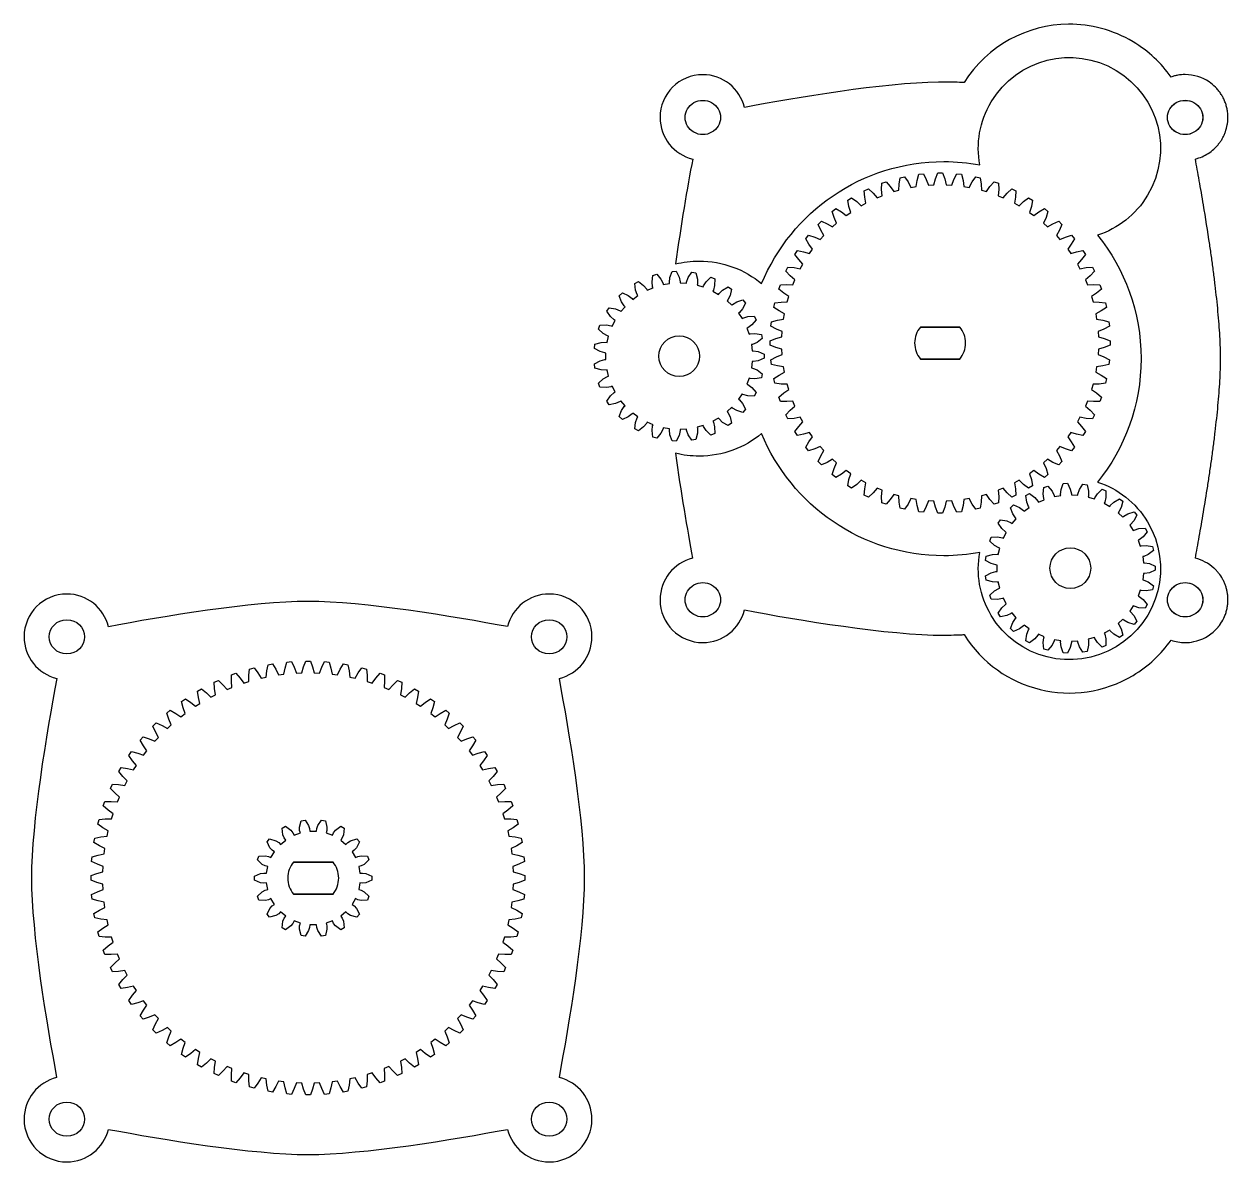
# Model space of a CAD drawing. Extents: x 14 to 176, y 137 to 290.
import ezdxf

# ---------------------------------------------------------------- set-up
doc = ezdxf.new("R2010")
doc.units = 0
doc.layers.add('Layer_1', color=7, linetype='CONTINUOUS')

msp = doc.modelspace()

# ---------------------------------------------------------------- linework, layer by layer
at = {"layer": 'Layer_1', "color": 7}
for points in [[(154.331458, 290.191389), (154.331458, 290.191389)], [(136.807222, 282.395), (136.807222, 282.386181)], [(174.819028, 245.115208), (174.819028, 245.124028)]]:
    msp.add_lwpolyline(points, dxfattribs=at)
for points in [[(107.415001, 277.625628), (107.415001, 277.625628)], [(172.430148, 277.626554), (172.430148, 277.626554)], [(172.433515, 277.625625), (172.433515, 277.625625)], [(158.348059, 248.051431), (159.146184, 247.840047), (159.943179, 247.528191), (159.943179, 246.910125), (159.146184, 246.598269), (158.348059, 246.386885), (158.307137, 245.658187), (159.076475, 245.358749), (159.833677, 244.959687), (159.764532, 244.345289), (158.937339, 244.124874), (158.120588, 244.004083), (157.998386, 243.284698), (158.729624, 242.900876), (159.437437, 242.419405), (159.299712, 241.81686), (158.453328, 241.690425), (157.62811, 241.661638), (157.426039, 240.960598), (158.109581, 240.497189), (158.758975, 239.9398), (158.554646, 239.356165), (157.699512, 239.325403), (156.87627, 239.389185), (156.597152, 238.715238), (157.22425, 238.178169), (157.807321, 237.551354), (157.538928, 236.994529), (156.685488, 237.05944), (155.874664, 237.215227), (155.521886, 236.576558), (156.084919, 235.972885), (156.594048, 235.284827), (156.265259, 234.761305), (155.424237, 234.921607), (154.63599, 235.166858), (154.213786, 234.571934), (154.705981, 233.908994), (155.134677, 233.16816), (154.749444, 232.684996), (153.931846, 232.938149), (153.175772, 233.270325), (152.689786, 232.726483), (153.10437, 232.01246), (153.447552, 231.228165), (153.010672, 230.791285), (152.226377, 231.134467), (151.512355, 231.549051), (150.968512, 231.063065), (151.300688, 230.306991), (151.553841, 229.489394), (151.070677, 229.10416), (150.329844, 229.532856), (149.666904, 230.025051), (149.071979, 229.602847), (149.31723, 228.8146), (149.477532, 227.973578), (148.95401, 227.644789), (148.265952, 228.153918), (147.662279, 228.716951), (147.02361, 228.364174), (147.179397, 227.553349), (147.244308, 226.699909), (146.687484, 226.431516), (146.060668, 227.014587), (145.523599, 227.641685), (144.849652, 227.362567), (144.913435, 226.539325), (144.882672, 225.684191), (144.299037, 225.479863), (143.741648, 226.129256), (143.278239, 226.812798), (142.577199, 226.610727), (142.548412, 225.785509), (142.421977, 224.939125), (141.819432, 224.8014), (141.337961, 225.509214), (140.954139, 226.240451), (140.234755, 226.118249), (140.113964, 225.301498), (139.893548, 224.474305), (139.27915, 224.40516), (138.880088, 225.162363), (138.58065, 225.9317), (137.851952, 225.890778), (137.640568, 225.092654), (137.328712, 224.295658), (136.710646, 224.295658), (136.39879, 225.092654), (136.187406, 225.890778), (135.458708, 225.9317), (135.15927, 225.162363), (134.760208, 224.40516), (134.14581, 224.474305), (133.925395, 225.301498), (133.804604, 226.118249), (133.085219, 226.240451), (132.701397, 225.509214), (132.219926, 224.8014), (131.617381, 224.939125), (131.490946, 225.785509), (131.462159, 226.610727), (130.761119, 226.812798), (130.29771, 226.129256), (129.740321, 225.479863), (129.156686, 225.684191), (129.125924, 226.539325), (129.189706, 227.362567), (128.515759, 227.641685), (127.97869, 227.014587), (127.351875, 226.431516), (126.79505, 226.699909), (126.859961, 227.553349), (127.015748, 228.364174), (126.377079, 228.716951), (125.773406, 228.153918), (125.085348, 227.644789), (124.561826, 227.973578), (124.722128, 228.8146), (124.967379, 229.602847), (124.372455, 230.025051), (123.709515, 229.532856), (122.968681, 229.10416), (122.485517, 229.489394), (122.73867, 230.306991), (123.070846, 231.063065), (122.527004, 231.549051), (121.812981, 231.134467), (121.028686, 230.791285), (120.591806, 231.228165), (120.934988, 232.01246), (121.349572, 232.726483), (120.863586, 233.270325), (120.107512, 232.938149), (119.289915, 232.684996), (118.904681, 233.16816), (119.333377, 233.908994), (119.825572, 234.571934), (119.403368, 235.166858), (118.615121, 234.921607), (117.774099, 234.761305), (117.44531, 235.284827), (117.954439, 235.972885), (118.517472, 236.576558), (118.164695, 237.215227), (117.35387, 237.05944), (116.50043, 236.994529), (116.232037, 237.551354), (116.815108, 238.178169), (117.442206, 238.715238), (117.163088, 239.389185), (116.339846, 239.325403), (115.484712, 239.356165), (115.280384, 239.9398), (115.929777, 240.497189), (116.613319, 240.960598), (116.411248, 241.661638), (115.58603, 241.690425), (114.739646, 241.81686), (114.601921, 242.419405), (115.309735, 242.900876), (116.040972, 243.284698), (115.91877, 244.004083), (115.102019, 244.124874), (114.274826, 244.345289), (114.205681, 244.959687), (114.962884, 245.358749), (115.732221, 245.658187), (115.691299, 246.386885), (114.893175, 246.598269), (114.096179, 246.910125), (114.096179, 247.528191), (114.893175, 247.840047), (115.691299, 248.051431), (115.732221, 248.780129), (114.962884, 249.079567), (114.205681, 249.478629), (114.274826, 250.093027), (115.102019, 250.313443), (115.91877, 250.434234), (116.040972, 251.153618), (115.309735, 251.53744), (114.601921, 252.018911), (114.739646, 252.621456), (115.58603, 252.747891), (116.411248, 252.776678), (116.613319, 253.477718), (115.929777, 253.941127), (115.280384, 254.498516), (115.484712, 255.082151), (116.339846, 255.112914), (117.163088, 255.049131), (117.442206, 255.723078), (116.815108, 256.260147), (116.232037, 256.886963), (116.50043, 257.443787), (117.35387, 257.378876), (118.164695, 257.223089), (118.517472, 257.861758), (117.954439, 258.465431), (117.44531, 259.153489), (117.774099, 259.677011), (118.615121, 259.516709), (119.403368, 259.271458), (119.825572, 259.866383), (119.333377, 260.529323), (118.904681, 261.270156), (119.289915, 261.75332), (120.107512, 261.500167), (120.863586, 261.167991), (121.349572, 261.711834), (120.934988, 262.425856), (120.591806, 263.210151), (121.028686, 263.647031), (121.812981, 263.303849), (122.527004, 262.889265), (123.070846, 263.375251), (122.73867, 264.131325), (122.485517, 264.948923), (122.968681, 265.334156), (123.709515, 264.90546), (124.372455, 264.413265), (124.967379, 264.835469), (124.722128, 265.623716), (124.561826, 266.464738), (125.085348, 266.793527), (125.773406, 266.284398), (126.377079, 265.721365), (127.015748, 266.074143), (126.859961, 266.884967), (126.79505, 267.738407), (127.351875, 268.0068), (127.97869, 267.423729), (128.515759, 266.796631), (129.189706, 267.075749), (129.125924, 267.898991), (129.156686, 268.754125), (129.740321, 268.958454), (130.29771, 268.30906), (130.761119, 267.625518), (131.462159, 267.827589), (131.490946, 268.652807), (131.617381, 269.499191), (132.219926, 269.636916), (132.701397, 268.929103), (133.085219, 268.197865), (133.804604, 268.320067), (133.925395, 269.136818), (134.14581, 269.964011), (134.760208, 270.033156), (135.15927, 269.275954), (135.458708, 268.506616), (136.187406, 268.547538), (136.39879, 269.345663), (136.710646, 270.142658), (137.328712, 270.142658), (137.640568, 269.345663), (137.851952, 268.547538), (138.58065, 268.506616), (138.880088, 269.275954), (139.27915, 270.033156), (139.893548, 269.964011), (140.113964, 269.136818), (140.234755, 268.320067), (140.954139, 268.197865), (141.337961, 268.929103), (141.819432, 269.636916), (142.421977, 269.499191), (142.548412, 268.652807), (142.577199, 267.827589), (143.278239, 267.625518), (143.741648, 268.30906), (144.299037, 268.958454), (144.882672, 268.754125), (144.913435, 267.898991), (144.849652, 267.075749), (145.523599, 266.796631), (146.060668, 267.423729), (146.687484, 268.0068), (147.244308, 267.738407), (147.179397, 266.884967), (147.02361, 266.074143), (147.662279, 265.721365), (148.265952, 266.284398), (148.95401, 266.793527), (149.477532, 266.464738), (149.31723, 265.623716), (149.071979, 264.835469), (149.666904, 264.413265), (150.329844, 264.90546), (151.070677, 265.334156), (151.553841, 264.948923), (151.300688, 264.131325), (150.968512, 263.375251), (151.512355, 262.889265), (152.226377, 263.303849), (153.010672, 263.647031), (153.447552, 263.210151), (153.10437, 262.425856), (152.689786, 261.711834), (153.175772, 261.167991), (153.931846, 261.500167), (154.749444, 261.75332), (155.134677, 261.270156), (154.705981, 260.529323), (154.213786, 259.866383), (154.63599, 259.271458), (155.424237, 259.516709), (156.265259, 259.677011), (156.594048, 259.153489), (156.084919, 258.465431), (155.521886, 257.861758), (155.874664, 257.223089), (156.685488, 257.378876), (157.538928, 257.443787), (157.807321, 256.886963), (157.22425, 256.260147), (156.597152, 255.723078), (156.87627, 255.049131), (157.699512, 255.112914), (158.554646, 255.082151), (158.758975, 254.498516), (158.109581, 253.941127), (157.426039, 253.477718), (157.62811, 252.776678), (158.453328, 252.747891), (159.299712, 252.621456), (159.437437, 252.018911), (158.729624, 251.53744), (157.998386, 251.153618), (158.120588, 250.434234), (158.937339, 250.313443), (159.764532, 250.093027), (159.833677, 249.478629), (159.076475, 249.079567), (158.307137, 248.780129), (158.348059, 248.051431)], [(111.691279, 246.166178), (111.837753, 246.176902), (112.489968, 246.065142), (113.295148, 245.73212), (113.295148, 245.156951), (112.489968, 244.823929), (111.837753, 244.712169), (111.691279, 244.722893), (111.591937, 243.873687), (111.736999, 243.850544), (112.346035, 243.591182), (113.052437, 243.081771), (112.919793, 242.522124), (112.059861, 242.383553), (111.399179, 242.425322), (111.259197, 242.469631), (110.966815, 241.666144), (111.102564, 241.609982), (111.635399, 241.217411), (112.205206, 240.558704), (111.946973, 240.044778), (111.078293, 240.108278), (110.445268, 240.301318), (110.319115, 240.376671), (109.849215, 239.662367), (109.968313, 239.576289), (110.396161, 239.071393), (110.798893, 238.298951), (110.429181, 237.858402), (109.598601, 238.120869), (109.027101, 238.454455), (108.92155, 238.556902), (108.299815, 237.970162), (108.39577, 237.858967), (108.695773, 237.269122), (108.909415, 236.424431), (108.448264, 236.081249), (107.700375, 236.528007), (107.221161, 236.98436), (107.142139, 237.108538), (106.40187, 236.680971), (106.469604, 236.550584), (106.62539, 235.9074), (106.638655, 235.036462), (106.110617, 234.808709), (105.486059, 235.415769), (105.125097, 235.970618), (105.076837, 236.109471), (104.257828, 235.86422), (104.29367, 235.721698), (104.297057, 235.059887), (104.108815, 234.209269), (103.542395, 234.109362), (103.074753, 234.844269), (102.851515, 235.467415), (102.836557, 235.613607), (101.983117, 235.563935), (101.985375, 235.416898), (101.835797, 234.772302), (101.45649, 233.988007), (100.88245, 234.021309), (100.596841, 234.844269), (100.523181, 235.502129), (100.542373, 235.647755), (99.700504, 235.796204), (99.668613, 235.652835), (99.374537, 235.059887), (98.824768, 234.384247), (98.27387, 234.549064), (98.185535, 235.415769), (98.265686, 236.072782), (98.317897, 236.210224), (97.533037, 236.548891), (97.468973, 236.416529), (97.046204, 235.9074), (96.355324, 235.376822), (95.857201, 235.664407), (95.971219, 236.528007), (96.200666, 237.148895), (96.283357, 237.270251), (95.597557, 237.780791), (95.504706, 237.666773), (94.975821, 237.269122), (94.181084, 236.912111), (93.76283, 237.306658), (94.072993, 238.120869), (94.439317, 238.672049), (94.54769, 238.771109), (93.998204, 239.426147), (93.881646, 239.336682), (93.275433, 239.071393), (92.419735, 238.907422), (92.103646, 239.387764), (92.593301, 240.108278), (93.07703, 240.560115), (93.205159, 240.6318), (92.821619, 241.395775), (92.687564, 241.335662), (92.036195, 241.217411), (91.166104, 241.254947), (90.969395, 241.795402), (91.611733, 242.383553), (92.186619, 242.711778), (92.328013, 242.751853), (92.130739, 243.583844), (91.986524, 243.556187), (91.325559, 243.591182), (90.487359, 243.828531), (90.420755, 244.399749), (91.181626, 244.823929), (91.816626, 245.01076), (91.963381, 245.016969), (91.963381, 245.872102), (91.816626, 245.878311), (91.181626, 246.065142), (90.420755, 246.489322), (90.487359, 247.06054), (91.325559, 247.297889), (91.986524, 247.332884), (92.130739, 247.305227), (92.328013, 248.137218), (92.186619, 248.177293), (91.611733, 248.505518), (90.969395, 249.093669), (91.166104, 249.634124), (92.036195, 249.67166), (92.687564, 249.553409), (92.821619, 249.493295), (93.205159, 250.257271), (93.07703, 250.328955), (92.593301, 250.780793), (92.103646, 251.501307), (92.419735, 251.981649), (93.275433, 251.817678), (93.881646, 251.552389), (93.998204, 251.462924), (94.54769, 252.117962), (94.439317, 252.217022), (94.072993, 252.768202), (93.76283, 253.582413), (94.181084, 253.97696), (94.975821, 253.619949), (95.504706, 253.222298), (95.597557, 253.10828), (96.283357, 253.61882), (96.200666, 253.740175), (95.971219, 254.361064), (95.857201, 255.224664), (96.355324, 255.512249), (97.046204, 254.981671), (97.468973, 254.472542), (97.533037, 254.34018), (98.317897, 254.678847), (98.265686, 254.816289), (98.185535, 255.473302), (98.27387, 256.340007), (98.824768, 256.504824), (99.374537, 255.829184), (99.668613, 255.236235), (99.700504, 255.092867), (100.542373, 255.241315), (100.523181, 255.386942), (100.596841, 256.044802), (100.88245, 256.867762), (101.45649, 256.901064), (101.835797, 256.116769), (101.985375, 255.472173), (101.983117, 255.325135), (102.836557, 255.275464), (102.851515, 255.421655), (103.074753, 256.044802), (103.542395, 256.779709), (104.108815, 256.679802), (104.297057, 255.829184), (104.29367, 255.167373), (104.257828, 255.024851), (105.076837, 254.7796), (105.125097, 254.918453), (105.486059, 255.473302), (106.110617, 256.080362), (106.638655, 255.852609), (106.62539, 254.981671), (106.469604, 254.338487), (106.40187, 254.2081), (107.142139, 253.780533), (107.221161, 253.904711), (107.700375, 254.361064), (108.448264, 254.807822), (108.909415, 254.46464), (108.695773, 253.619949), (108.39577, 253.030104), (108.299815, 252.918909), (108.92155, 252.332169), (109.027101, 252.434615), (109.598601, 252.768202), (110.429181, 253.030669), (110.798893, 252.59012), (110.396161, 251.817678), (109.968313, 251.312782), (109.849215, 251.226704), (110.319115, 250.5124), (110.445268, 250.587753), (111.078293, 250.780793), (111.946973, 250.844293), (112.205206, 250.330367), (111.635399, 249.67166), (111.102564, 249.279089), (110.966815, 249.222927), (111.259197, 248.41944), (111.399179, 248.463749), (112.059861, 248.505518), (112.919793, 248.366947), (113.052437, 247.8073), (112.346035, 247.297889), (111.736999, 247.038527), (111.591937, 247.015384), (111.691279, 246.166178)], [(139.68756, 249.375511), (134.351799, 249.375511), (134.351799, 249.375511)], [(104.579496, 245.44454), (104.579496, 245.44454)], [(134.351799, 245.062802), (139.68756, 245.062802)], [(164.425723, 217.59019), (164.572196, 217.600914), (165.224412, 217.489154), (166.029592, 217.156132), (166.029592, 216.580963), (165.224412, 216.247941), (164.572196, 216.136181), (164.425723, 216.146905), (164.326381, 215.297698), (164.471443, 215.274556), (165.080479, 215.015194), (165.786881, 214.505783), (165.654236, 213.946136), (164.794305, 213.807565), (164.133623, 213.849334), (163.993641, 213.893643), (163.701259, 213.090156), (163.837008, 213.033994), (164.369843, 212.641423), (164.93965, 211.982716), (164.681416, 211.46879), (163.812736, 211.53229), (163.179712, 211.72533), (163.053559, 211.800683), (162.583659, 211.086378), (162.702756, 211.000301), (163.130605, 210.495405), (163.533336, 209.722963), (163.163625, 209.282414), (162.333045, 209.544881), (161.761545, 209.878467), (161.655994, 209.980914), (161.034259, 209.394174), (161.130214, 209.282978), (161.430216, 208.693134), (161.643859, 207.848443), (161.182708, 207.505261), (160.434819, 207.952018), (159.955605, 208.408372), (159.876583, 208.53255), (159.136314, 208.104983), (159.204048, 207.974596), (159.359834, 207.331412), (159.373099, 206.460474), (158.845061, 206.232721), (158.220503, 206.839781), (157.859541, 207.39463), (157.811281, 207.533483), (156.992272, 207.288232), (157.028114, 207.14571), (157.031501, 206.483898), (156.843259, 205.633281), (156.276839, 205.533374), (155.809196, 206.268281), (155.585959, 206.891427), (155.571001, 207.037618), (154.717561, 206.987947), (154.719819, 206.84091), (154.570241, 206.196314), (154.190934, 205.412018), (153.616894, 205.445321), (153.331285, 206.268281), (153.257625, 206.926141), (153.276816, 207.071767), (152.434948, 207.220216), (152.403056, 207.076847), (152.108981, 206.483898), (151.559212, 205.808258), (151.008314, 205.973076), (150.919979, 206.839781), (151.00013, 207.496794), (151.052341, 207.634236), (150.267481, 207.972903), (150.203416, 207.840541), (149.780648, 207.331412), (149.089768, 206.800834), (148.591645, 207.088418), (148.705663, 207.952018), (148.93511, 208.572907), (149.017801, 208.694263), (148.332001, 209.204803), (148.23915, 209.090785), (147.710265, 208.693134), (146.915528, 208.336123), (146.497274, 208.73067), (146.807436, 209.544881), (147.173761, 210.096061), (147.282134, 210.195121), (146.732648, 210.850158), (146.61609, 210.760694), (146.009876, 210.495405), (145.154179, 210.331434), (144.83809, 210.811776), (145.327745, 211.53229), (145.811474, 211.984127), (145.939603, 212.055812), (145.556063, 212.819787), (145.422008, 212.759674), (144.770639, 212.641423), (143.900548, 212.678958), (143.703839, 213.219414), (144.346176, 213.807565), (144.921063, 214.13579), (145.062456, 214.175865), (144.865183, 215.007856), (144.720968, 214.980198), (144.060003, 215.015194), (143.221803, 215.252543), (143.155199, 215.823761), (143.91607, 216.247941), (144.55107, 216.434772), (144.697825, 216.440981), (144.697825, 217.296114), (144.55107, 217.302323), (143.91607, 217.489154), (143.155199, 217.913334), (143.221803, 218.484552), (144.060003, 218.721901), (144.720968, 218.756896), (144.865183, 218.729238), (145.062456, 219.56123), (144.921063, 219.601305), (144.346176, 219.92953), (143.703839, 220.517681), (143.900548, 221.058136), (144.770639, 221.095672), (145.422008, 220.977421), (145.556063, 220.917307), (145.939603, 221.681283), (145.811474, 221.752967), (145.327745, 222.204805), (144.83809, 222.925318), (145.154179, 223.405661), (146.009876, 223.24169), (146.61609, 222.976401), (146.732648, 222.886936), (147.282134, 223.541974), (147.173761, 223.641034), (146.807436, 224.192214), (146.497274, 225.006425), (146.915528, 225.400972), (147.710265, 225.043961), (148.23915, 224.64631), (148.332001, 224.532292), (149.017801, 225.042832), (148.93511, 225.164187), (148.705663, 225.785076), (148.591645, 226.648676), (149.089768, 226.936261), (149.780648, 226.405683), (150.203416, 225.896554), (150.267481, 225.764192), (151.052341, 226.102858), (151.00013, 226.240301), (150.919979, 226.897314), (151.008314, 227.764018), (151.559212, 227.928836), (152.108981, 227.253196), (152.403056, 226.660247), (152.434948, 226.516878), (153.276816, 226.665327), (153.257625, 226.810954), (153.331285, 227.468814), (153.616894, 228.291774), (154.190934, 228.325076), (154.570241, 227.540781), (154.719819, 226.896185), (154.717561, 226.749147), (155.571001, 226.699476), (155.585959, 226.845667), (155.809196, 227.468814), (156.276839, 228.203721), (156.843259, 228.103814), (157.031501, 227.253196), (157.028114, 226.591385), (156.992272, 226.448863), (157.811281, 226.203612), (157.859541, 226.342465), (158.220503, 226.897314), (158.845061, 227.504374), (159.373099, 227.276621), (159.359834, 226.405683), (159.204048, 225.762498), (159.136314, 225.632112), (159.876583, 225.204545), (159.955605, 225.328723), (160.434819, 225.785076), (161.182708, 226.231834), (161.643859, 225.888652), (161.430216, 225.043961), (161.130214, 224.454116), (161.034259, 224.342921), (161.655994, 223.756181), (161.761545, 223.858627), (162.333045, 224.192214), (163.163625, 224.454681), (163.533336, 224.014132), (163.130605, 223.24169), (162.702756, 222.736794), (162.583659, 222.650716), (163.053559, 221.936412), (163.179712, 222.011765), (163.812736, 222.204805), (164.681416, 222.268305), (164.93965, 221.754378), (164.369843, 221.095672), (163.837008, 220.703101), (163.701259, 220.646938), (163.993641, 219.843452), (164.133623, 219.887761), (164.794305, 219.92953), (165.654236, 219.790958), (165.786881, 219.231312), (165.080479, 218.721901), (164.471443, 218.462538), (164.326381, 218.439396), (164.425723, 217.59019)], [(157.31394, 216.868552), (157.31394, 216.868552)], [(19.300898, 213.383289), (19.300898, 213.383289)], [(107.415001, 212.607112), (107.415001, 212.607112)], [(172.430148, 212.608043), (172.430148, 212.608043)], [(172.433515, 212.607112), (172.433515, 212.607112)], [(21.684642, 207.614726), (21.684642, 207.614726)], [(86.703157, 207.614724), (86.703157, 207.614724)], [(79.46391, 175.955802), (80.260906, 175.726355), (81.05649, 175.41958), (81.05649, 174.791353), (80.260906, 174.484578), (79.46391, 174.255131), (79.432866, 173.542238), (80.206719, 173.244211), (80.972388, 172.869138), (80.917637, 172.243451), (80.098346, 172.007231), (79.284699, 171.847775), (79.191566, 171.140527), (79.93635, 170.776178), (80.666459, 170.335911), (80.557522, 169.71728), (79.720733, 169.553309), (78.896079, 169.465538), (78.741704, 168.769013), (79.452057, 168.341164), (80.140962, 167.838809), (79.978402, 167.232031), (79.130606, 167.14172), (78.301437, 167.126198), (78.086948, 166.44576), (78.757226, 165.957515), (79.399846, 165.397022), (79.185075, 164.806895), (78.332482, 164.790809), (77.505288, 164.847535), (77.232097, 164.188264), (77.857502, 163.643575), (78.448757, 163.029178), (78.183468, 162.459935), (77.332568, 162.518073), (76.513277, 162.646767), (76.183924, 162.014024), (76.759375, 161.416842), (77.295033, 160.753338), (76.980919, 160.209495), (76.138486, 160.341575), (75.333588, 160.541107), (74.95033, 159.939409), (75.471313, 159.294249), (75.947139, 158.586435), (75.586742, 158.072227), (74.758984, 158.27712), (73.974688, 158.546078), (73.540348, 157.980222), (74.003193, 157.292164), (74.415519, 156.545687), (74.011659, 156.064498), (73.205068, 156.340793), (72.447019, 156.677202), (71.964984, 156.15114), (72.366304, 155.425264), (72.711744, 154.645767), (72.267808, 154.201831), (71.48831, 154.547271), (70.762435, 154.948591), (70.236373, 154.466555), (70.572782, 153.708507), (70.849077, 152.901915), (70.367888, 152.498055), (69.62141, 152.910382), (68.933353, 153.373227), (68.367497, 152.938887), (68.636455, 152.154591), (68.841348, 151.326833), (68.327139, 150.966435), (67.619326, 151.442262), (66.974166, 151.963244), (66.372468, 151.579987), (66.571999, 150.775089), (66.704079, 149.932655), (66.160237, 149.618542), (65.496733, 150.1542), (64.89955, 150.729651), (64.266808, 150.400298), (64.395502, 149.581007), (64.453639, 148.730107), (63.884397, 148.464818), (63.269999, 149.056073), (62.72531, 149.681478), (62.066039, 149.408287), (62.122766, 148.581093), (62.106679, 147.7285), (61.516553, 147.513729), (60.956059, 148.156349), (60.467815, 148.826627), (59.787377, 148.612138), (59.771855, 147.782969), (59.681544, 146.935173), (59.074766, 146.772613), (58.57241, 147.461518), (58.144562, 148.171871), (57.448037, 148.017495), (57.360266, 147.192842), (57.196295, 146.356053), (56.577664, 146.247115), (56.137397, 146.977224), (55.773048, 147.722009), (55.065799, 147.628875), (54.906344, 146.815229), (54.670124, 145.995938), (54.044437, 145.941187), (53.669364, 146.706855), (53.371337, 147.480709), (52.658444, 147.449664), (52.428997, 146.652669), (52.122222, 145.857084), (51.493995, 145.857084), (51.187219, 146.652669), (50.957773, 147.449664), (50.244879, 147.480709), (49.946853, 146.706855), (49.571779, 145.941187), (48.946093, 145.995938), (48.709873, 146.815229), (48.550417, 147.628875), (47.843168, 147.722009), (47.478819, 146.977224), (47.038553, 146.247115), (46.419922, 146.356053), (46.25595, 147.192842), (46.168179, 148.017495), (45.471655, 148.171871), (45.043806, 147.461518), (44.54145, 146.772613), (43.934673, 146.935173), (43.844362, 147.782969), (43.828839, 148.612138), (43.148402, 148.826627), (42.660157, 148.156349), (42.099664, 147.513729), (41.509537, 147.7285), (41.49345, 148.581093), (41.550177, 149.408287), (40.890906, 149.681478), (40.346217, 149.056073), (39.731819, 148.464818), (39.162577, 148.730107), (39.220715, 149.581007), (39.349408, 150.400298), (38.716666, 150.729651), (38.119484, 150.1542), (37.455979, 149.618542), (36.912137, 149.932655), (37.044217, 150.775089), (37.243748, 151.579987), (36.64205, 151.963244), (35.99689, 151.442262), (35.289077, 150.966435), (34.774868, 151.326833), (34.979762, 152.154591), (35.248719, 152.938887), (34.682864, 153.373227), (33.994806, 152.910382), (33.248328, 152.498055), (32.767139, 152.901915), (33.043435, 153.708507), (33.379844, 154.466555), (32.853782, 154.948591), (32.127906, 154.547271), (31.348408, 154.201831), (30.904473, 154.645767), (31.249913, 155.425264), (31.651233, 156.15114), (31.169197, 156.677202), (30.411148, 156.340793), (29.604557, 156.064498), (29.200697, 156.545687), (29.613024, 157.292164), (30.075868, 157.980222), (29.641528, 158.546078), (28.857233, 158.27712), (28.029475, 158.072227), (27.669077, 158.586435), (28.144904, 159.294249), (28.665886, 159.939409), (28.282628, 160.541107), (27.47773, 160.341575), (26.635297, 160.209495), (26.321184, 160.753338), (26.856842, 161.416842), (27.432293, 162.014024), (27.102939, 162.646767), (26.283648, 162.518073), (25.432748, 162.459935), (25.167459, 163.029178), (25.758715, 163.643575), (26.384119, 164.188264), (26.110928, 164.847535), (25.283735, 164.790809), (24.431142, 164.806895), (24.21637, 165.397022), (24.85899, 165.957515), (25.529268, 166.44576), (25.314779, 167.126198), (24.48561, 167.14172), (23.637815, 167.232031), (23.475255, 167.838809), (24.164159, 168.341164), (24.874513, 168.769013), (24.720137, 169.465538), (23.895484, 169.553309), (23.058695, 169.71728), (22.949757, 170.335911), (23.679866, 170.776178), (24.42465, 171.140527), (24.331517, 171.847775), (23.51787, 172.007231), (22.698579, 172.243451), (22.643828, 172.869138), (23.409497, 173.244211), (24.18335, 173.542238), (24.152306, 174.255131), (23.35531, 174.484578), (22.559726, 174.791353), (22.559726, 175.41958), (23.35531, 175.726355), (24.152306, 175.955802), (24.18335, 176.668695), (23.409497, 176.966722), (22.643828, 177.341795), (22.698579, 177.967482), (23.51787, 178.203702), (24.331517, 178.363158), (24.42465, 179.070407), (23.679866, 179.434755), (22.949757, 179.875022), (23.058695, 180.493653), (23.895484, 180.657624), (24.720137, 180.745395), (24.874513, 181.44192), (24.164159, 181.869769), (23.475255, 182.372124), (23.637815, 182.978902), (24.48561, 183.069213), (25.314779, 183.084735), (25.529268, 183.765173), (24.85899, 184.253418), (24.21637, 184.813911), (24.431142, 185.404038), (25.283735, 185.420124), (26.110928, 185.363398), (26.384119, 186.022669), (25.758715, 186.567358), (25.167459, 187.181755), (25.432748, 187.750998), (26.283648, 187.69286), (27.102939, 187.564167), (27.432293, 188.196909), (26.856842, 188.794091), (26.321184, 189.457595), (26.635297, 190.001438), (27.47773, 189.869358), (28.282628, 189.669827), (28.665886, 190.271524), (28.144904, 190.916684), (27.669077, 191.624498), (28.029475, 192.138707), (28.857233, 191.933813), (29.641528, 191.664855), (30.075868, 192.230711), (29.613024, 192.918769), (29.200697, 193.665247), (29.604557, 194.146435), (30.411148, 193.87014), (31.169197, 193.533731), (31.651233, 194.059793), (31.249913, 194.785669), (30.904473, 195.565167), (31.348408, 196.009102), (32.127906, 195.663662), (32.853782, 195.262342), (33.379844, 195.744378), (33.043435, 196.502427), (32.767139, 197.309018), (33.248328, 197.712878), (33.994806, 197.300551), (34.682864, 196.837707), (35.248719, 197.272047), (34.979762, 198.056342), (34.774868, 198.8841), (35.289077, 199.244498), (35.99689, 198.768671), (36.64205, 198.247689), (37.243748, 198.630947), (37.044217, 199.435844), (36.912137, 200.278278), (37.455979, 200.592391), (38.119484, 200.056733), (38.716666, 199.481282), (39.349408, 199.810635), (39.220715, 200.629927), (39.162577, 201.480827), (39.731819, 201.746115), (40.346217, 201.15486), (40.890906, 200.529455), (41.550177, 200.802647), (41.49345, 201.62984), (41.509537, 202.482433), (42.099664, 202.697204), (42.660157, 202.054584), (43.148402, 201.384307), (43.828839, 201.598795), (43.844362, 202.427964), (43.934673, 203.27576), (44.54145, 203.43832), (45.043806, 202.749415), (45.471655, 202.039062), (46.168179, 202.193438), (46.25595, 203.018091), (46.419922, 203.85488), (47.038553, 203.963818), (47.478819, 203.233709), (47.843168, 202.488924), (48.550417, 202.582058), (48.709873, 203.395704), (48.946093, 204.214995), (49.571779, 204.269747), (49.946853, 203.504078), (50.244879, 202.730224), (50.957773, 202.761269), (51.187219, 203.558264), (51.493995, 204.353849), (52.122222, 204.353849), (52.428997, 203.558264), (52.658444, 202.761269), (53.371337, 202.730224), (53.669364, 203.504078), (54.044437, 204.269747), (54.670124, 204.214995), (54.906344, 203.395704), (55.065799, 202.582058), (55.773048, 202.488924), (56.137397, 203.233709), (56.577664, 203.963818), (57.196295, 203.85488), (57.360266, 203.018091), (57.448037, 202.193438), (58.144562, 202.039062), (58.57241, 202.749415), (59.074766, 203.43832), (59.681544, 203.27576), (59.771855, 202.427964), (59.787377, 201.598795), (60.467815, 201.384307), (60.956059, 202.054584), (61.516553, 202.697204), (62.106679, 202.482433), (62.122766, 201.62984), (62.066039, 200.802647), (62.72531, 200.529455), (63.269999, 201.15486), (63.884397, 201.746115), (64.453639, 201.480827), (64.395502, 200.629927), (64.266808, 199.810635), (64.89955, 199.481282), (65.496733, 200.056733), (66.160237, 200.592391), (66.704079, 200.278278), (66.571999, 199.435844), (66.372468, 198.630947), (66.974166, 198.247689), (67.619326, 198.768671), (68.327139, 199.244498), (68.841348, 198.8841), (68.636455, 198.056342), (68.367497, 197.272047), (68.933353, 196.837707), (69.62141, 197.300551), (70.367888, 197.712878), (70.849077, 197.309018), (70.572782, 196.502427), (70.236373, 195.744378), (70.762435, 195.262342), (71.48831, 195.663662), (72.267808, 196.009102), (72.711744, 195.565167), (72.366304, 194.785669), (71.964984, 194.059793), (72.447019, 193.533731), (73.205068, 193.87014), (74.011659, 194.146435), (74.415519, 193.665247), (74.003193, 192.918769), (73.540348, 192.230711), (73.974688, 191.664855), (74.758984, 191.933813), (75.586742, 192.138707), (75.947139, 191.624498), (75.471313, 190.916684), (74.95033, 190.271524), (75.333588, 189.669827), (76.138486, 189.869358), (76.980919, 190.001438), (77.295033, 189.457595), (76.759375, 188.794091), (76.183924, 188.196909), (76.513277, 187.564167), (77.332568, 187.69286), (78.183468, 187.750998), (78.448757, 187.181755), (77.857502, 186.567358), (77.232097, 186.022669), (77.505288, 185.363398), (78.332482, 185.420124), (79.185075, 185.404038), (79.399846, 184.813911), (78.757226, 184.253418), (78.086948, 183.765173), (78.301437, 183.084735), (79.130606, 183.069213), (79.978402, 182.978902), (80.140962, 182.372124), (79.452057, 181.869769), (78.741704, 181.44192), (78.896079, 180.745395), (79.720733, 180.657624), (80.557522, 180.493653), (80.666459, 179.875022), (79.93635, 179.434755), (79.191566, 179.070407), (79.284699, 178.363158), (80.098346, 178.203702), (80.917637, 177.967482), (80.972388, 177.341795), (80.206719, 176.966722), (79.432866, 176.668695), (79.46391, 175.955802)], [(58.801197, 175.737462), (59.160748, 175.774151), (59.597628, 175.712344), (60.41071, 175.361824), (60.41071, 174.82278), (59.597628, 174.47226), (59.160748, 174.410453), (58.801197, 174.447142), (58.642306, 173.546571), (58.992826, 173.458235), (59.382292, 173.250802), (60.026323, 172.643178), (59.842032, 172.136871), (58.958112, 172.085507), (58.526594, 172.176664), (58.201192, 172.334427), (57.743992, 171.542511), (58.043148, 171.339593), (58.33807, 171.011369), (58.735439, 170.220018), (58.389152, 169.807409), (57.540792, 170.061409), (57.166566, 170.294807), (56.914823, 170.554169), (56.214066, 169.9663), (56.426014, 169.673353), (56.590832, 169.264131), (56.693561, 168.384727), (56.227048, 168.115204), (55.516694, 168.644089), (55.244914, 168.991504), (55.09703, 169.321422), (54.237663, 169.008438), (54.336441, 168.66074), (54.351399, 168.219909), (54.14707, 167.358284), (53.616492, 167.264869), (53.129941, 168.004573), (52.993346, 168.423955), (52.967099, 168.784635), (52.052699, 168.784635), (52.026452, 168.423955), (51.889857, 168.004573), (51.403306, 167.264869), (50.872728, 167.358284), (50.668399, 168.219909), (50.683357, 168.66074), (50.782134, 169.008438), (49.922768, 169.321422), (49.774883, 168.991504), (49.503103, 168.644089), (48.79275, 168.115204), (48.326237, 168.384727), (48.428966, 169.264131), (48.593783, 169.673353), (48.805732, 169.9663), (48.104974, 170.554169), (47.853232, 170.294807), (47.479006, 170.061409), (46.630646, 169.807409), (46.284359, 170.220018), (46.681728, 171.011369), (46.97665, 171.339593), (47.275806, 171.542511), (46.818606, 172.334427), (46.493203, 172.176664), (46.061686, 172.085507), (45.177766, 172.136871), (44.993474, 172.643178), (45.637506, 173.250802), (46.026972, 173.458235), (46.377492, 173.546571), (46.218601, 174.447142), (45.85905, 174.410453), (45.42217, 174.47226), (44.609088, 174.82278), (44.609088, 175.361824), (45.42217, 175.712344), (45.85905, 175.774151), (46.218601, 175.737462), (46.377492, 176.638033), (46.026972, 176.726369), (45.637506, 176.933802), (44.993474, 177.541427), (45.177766, 178.047733), (46.061686, 178.099098), (46.493203, 178.00794), (46.818606, 177.850178), (47.275806, 178.642093), (46.97665, 178.845011), (46.681728, 179.173235), (46.284359, 179.964587), (46.630646, 180.377195), (47.479006, 180.123195), (47.853232, 179.889798), (48.104974, 179.630435), (48.805732, 180.218304), (48.593783, 180.511251), (48.428966, 180.920473), (48.326237, 181.799878), (48.79275, 182.0694), (49.503103, 181.540515), (49.774883, 181.1931), (49.922768, 180.863182), (50.782134, 181.176167), (50.683357, 181.523864), (50.668399, 181.964695), (50.872728, 182.82632), (51.403306, 182.919735), (51.889857, 182.180031), (52.026452, 181.760649), (52.052699, 181.399969), (52.967099, 181.399969), (52.993346, 181.760649), (53.129941, 182.180031), (53.616492, 182.919735), (54.14707, 182.82632), (54.351399, 181.964695), (54.336441, 181.523864), (54.237663, 181.176167), (55.09703, 180.863182), (55.244914, 181.1931), (55.516694, 181.540515), (56.227048, 182.0694), (56.693561, 181.799878), (56.590832, 180.920473), (56.426014, 180.511251), (56.214066, 180.218304), (56.914823, 179.630435), (57.166566, 179.889798), (57.540792, 180.123195), (58.389152, 180.377195), (58.735439, 179.964587), (58.33807, 179.173235), (58.043148, 178.845011), (57.743992, 178.642093), (58.201192, 177.850178), (58.526594, 178.00794), (58.958112, 178.099098), (59.842032, 178.047733), (60.026323, 177.541427), (59.382292, 176.933802), (58.992826, 176.726369), (58.642306, 176.638033), (58.801197, 175.737462)], [(55.177779, 177.24866), (49.842018, 177.24866), (49.842018, 177.24866)], [(49.842018, 172.935952), (55.177779, 172.935952)], [(21.684642, 142.596207), (21.684642, 142.596207)], [(86.703157, 142.596207), (86.703157, 142.596207)]]:
    msp.add_lwpolyline(points, close=True, dxfattribs=at)
for points in [[(154.331458, 290.191389), (148.781505, 290.14912), (143.391896, 287.348435), (140.246806, 282.324444)], [(163.03625, 287.818958), (160.304127, 289.450677), (157.296959, 290.213975), (154.331458, 290.191389)], [(143.906875, 279.722708), (147.38385, 285.5445), (154.921404, 287.450657), (160.743194, 283.973681)], [(168.151528, 283.074097), (166.838932, 284.9412), (165.122287, 286.573105), (163.03625, 287.818958)], [(105.030764, 283.391597), (101.845536, 283.391597), (99.262847, 280.808908), (99.262847, 277.623681)], [(110.631111, 278.990694), (110.016394, 281.514836), (107.744122, 283.391597), (105.030764, 283.391597)], [(136.807222, 282.386181), (129.300467, 282.263309), (117.615205, 280.291545), (110.631111, 278.990694)], [(137.539236, 282.403819), (137.304709, 282.403819), (137.05089, 282.398979), (136.807222, 282.395)], [(138.994444, 282.377361), (138.49337, 282.39386), (138.004231, 282.403819), (137.539236, 282.403819)], [(140.246806, 282.324444), (139.818725, 282.346294), (139.4033, 282.363899), (138.994444, 282.377361)], [(160.743194, 283.973681), (166.564985, 280.496704), (168.462322, 272.950333), (164.985347, 267.128542)], [(168.610139, 283.215208), (168.453486, 283.17502), (168.302737, 283.126836), (168.151528, 283.074097)], [(169.051111, 283.312222), (168.902185, 283.285293), (168.754919, 283.253182), (168.610139, 283.215208)], [(170.047708, 283.400417), (169.70568, 283.400417), (169.376426, 283.371047), (169.051111, 283.312222)], [(173.275625, 282.412639), (172.35505, 283.034598), (171.242169, 283.400417), (170.047708, 283.400417)], [(174.131111, 281.707083), (173.868907, 281.969879), (173.584297, 282.204093), (173.275625, 282.412639)], [(174.501528, 281.301389), (174.385365, 281.442141), (174.2599, 281.578003), (174.131111, 281.707083)], [(174.501528, 281.292569), (174.500136, 281.294255), (174.502919, 281.299705), (174.501528, 281.301389)], [(174.827847, 280.860417), (174.725528, 281.011863), (174.617391, 281.151827), (174.501528, 281.292569)], [(174.827847, 280.851597), (174.826507, 280.85358), (174.829191, 280.858436), (174.827847, 280.860417)], [(175.118889, 280.384167), (175.031287, 280.545417), (174.929919, 280.700097), (174.827847, 280.851597)], [(102.643419, 277.625628), (102.643419, 278.450463), (103.098149, 279.212642), (103.836315, 279.625059)], [(103.836315, 279.625059), (104.574481, 280.037476), (105.48394, 280.037476), (106.222106, 279.625059)], [(106.222106, 279.625059), (106.960272, 279.212642), (107.415001, 278.450463), (107.415001, 277.625628)], [(142.363472, 271.238403), (141.850852, 274.058881), (142.32152, 277.068214), (143.906875, 279.722708)], [(167.658566, 277.626554), (167.658566, 278.451389), (168.113295, 279.213568), (168.851462, 279.625985)], [(167.661933, 277.625625), (167.661933, 278.45046), (168.116662, 279.212639), (168.854829, 279.625056)], [(168.851462, 279.625985), (169.589628, 280.038402), (170.499086, 280.038402), (171.237252, 279.625985)], [(168.854829, 279.625056), (169.592995, 280.037474), (170.502453, 280.037474), (171.240619, 279.625056)], [(171.237252, 279.625985), (171.975419, 279.213568), (172.430148, 278.451389), (172.430148, 277.626554)], [(171.240619, 279.625056), (171.978786, 279.212639), (172.433515, 278.45046), (172.433515, 277.625625)], [(175.118889, 280.375347), (175.117692, 280.377551), (175.120088, 280.381964), (175.118889, 280.384167)], [(175.365833, 279.881458), (175.293892, 280.051532), (175.20622, 280.21407), (175.118889, 280.375347)], [(175.365833, 279.872639), (175.364803, 279.875077), (175.366869, 279.879022), (175.365833, 279.881458)], [(175.559861, 279.352292), (175.504506, 279.530242), (175.437498, 279.702537), (175.365833, 279.872639)], [(175.559861, 279.343472), (175.559037, 279.346126), (175.560691, 279.34964), (175.559861, 279.352292)], [(175.639236, 279.078889), (175.616229, 279.168291), (175.586991, 279.255802), (175.559861, 279.343472)], [(99.262847, 277.623681), (99.262847, 274.90833), (101.1368, 272.63606), (103.66375, 272.023333)], [(103.836315, 275.626197), (103.098149, 276.038614), (102.643419, 276.800793), (102.643419, 277.625628)], [(107.415001, 277.625628), (107.415001, 276.800793), (106.960272, 276.038614), (106.222106, 275.626197)], [(168.851462, 275.627123), (168.113295, 276.03954), (167.658566, 276.801719), (167.658566, 277.626554)], [(168.854829, 275.626194), (168.116662, 276.038611), (167.661933, 276.80079), (167.661933, 277.625625)], [(172.430148, 277.626554), (172.430148, 276.801719), (171.975419, 276.03954), (171.237252, 275.627123)], [(172.433515, 277.625625), (172.433515, 276.80079), (171.978786, 276.038611), (171.240619, 275.626194)], [(175.639236, 279.070069), (175.638531, 279.072811), (175.639944, 279.076149), (175.639236, 279.078889)], [(175.700972, 278.796667), (175.682334, 278.887732), (175.66211, 278.980622), (175.639236, 279.070069)], [(175.700972, 278.787847), (175.700399, 278.790647), (175.701548, 278.793869), (175.700972, 278.796667)], [(175.753889, 278.514444), (175.739741, 278.607027), (175.719469, 278.696768), (175.700972, 278.787847)], [(175.753889, 278.505625), (175.753449, 278.508507), (175.754335, 278.511564), (175.753889, 278.514444)], [(175.789167, 278.223403), (175.779613, 278.317451), (175.767907, 278.412967), (175.753889, 278.505625)], [(175.789167, 278.214583), (175.788873, 278.217478), (175.789466, 278.220509), (175.789167, 278.223403)], [(175.806806, 277.932361), (175.801971, 278.027694), (175.798576, 278.120526), (175.789167, 278.214583)], [(175.797986, 277.129792), (175.812063, 277.292556), (175.815374, 277.457322), (175.815625, 277.623681)], [(175.806806, 277.923542), (175.806656, 277.92651), (175.806961, 277.929394), (175.806806, 277.932361)], [(175.815625, 277.6325), (175.815625, 277.729113), (175.811502, 277.828092), (175.806806, 277.923542)], [(175.815625, 277.623681), (175.815625, 277.626605), (175.815631, 277.629576), (175.815625, 277.6325)], [(175.480486, 275.701042), (175.587002, 276.000302), (175.671336, 276.316173), (175.727431, 276.635903)], [(175.727431, 276.635903), (175.72793, 276.638776), (175.726934, 276.641848), (175.727431, 276.644722)], [(175.727431, 276.644722), (175.754992, 276.803205), (175.783666, 276.958325), (175.797986, 277.120972)], [(175.797986, 277.120972), (175.798237, 277.123875), (175.797741, 277.126888), (175.797986, 277.129792)], [(106.222106, 275.626197), (105.48394, 275.213779), (104.574481, 275.213779), (103.836315, 275.626197)], [(171.237252, 275.627123), (170.499086, 275.214705), (169.589628, 275.214705), (168.851462, 275.627123)], [(171.240619, 275.626194), (170.502453, 275.213776), (169.592995, 275.213776), (168.854829, 275.626194)], [(174.563264, 274.051806), (174.659682, 274.172974), (174.758903, 274.293407), (174.845486, 274.422222)], [(174.845486, 274.422222), (174.846877, 274.424298), (174.844098, 274.428964), (174.845486, 274.431042)], [(174.845486, 274.431042), (174.931835, 274.559851), (175.016479, 274.69205), (175.092431, 274.827917)], [(175.092431, 274.827917), (175.093715, 274.83022), (175.091149, 274.834431), (175.092431, 274.836736)], [(175.092431, 274.836736), (175.168148, 274.972601), (175.239336, 275.108913), (175.304097, 275.25125)], [(175.304097, 275.25125), (175.305229, 275.253747), (175.302968, 275.25757), (175.304097, 275.260069)], [(175.304097, 275.260069), (175.36863, 275.402428), (175.427476, 275.543973), (175.480486, 275.692222)], [(175.480486, 275.692222), (175.481406, 275.694805), (175.479572, 275.698458), (175.480486, 275.701042)], [(172.764097, 272.543681), (173.324534, 272.843616), (173.823887, 273.229936), (174.254583, 273.690208)], [(174.254583, 273.690208), (174.360493, 273.803132), (174.466625, 273.921826), (174.563264, 274.042986)], [(174.563264, 274.042986), (174.564729, 274.044827), (174.561802, 274.049963), (174.563264, 274.051806)], [(103.66375, 272.023333), (102.95616, 268.224741), (102.053037, 263.032958), (101.353056, 257.876944)], [(112.959444, 255.222292), (116.937395, 264.879595), (126.446664, 271.679375), (137.539236, 271.679375)], [(137.539236, 271.679375), (139.18764, 271.679375), (140.798194, 271.525656), (142.363472, 271.238403)], [(171.423542, 272.023333), (171.581019, 272.061952), (171.738849, 272.113198), (171.890972, 272.164444)], [(171.952708, 269.112917), (171.768649, 270.149291), (171.590894, 271.124001), (171.423542, 272.023333)], [(171.890972, 272.164444), (172.195216, 272.266937), (172.484864, 272.39424), (172.764097, 272.543681)], [(171.952708, 269.104097), (171.952169, 269.107138), (171.953247, 269.109877), (171.952708, 269.112917)], [(172.517153, 265.832083), (172.327028, 266.968127), (172.136856, 268.067086), (171.952708, 269.104097)], [(164.985347, 267.128542), (163.400528, 264.474947), (160.972469, 262.643926), (158.247292, 261.7575)], [(172.517153, 265.823264), (172.516656, 265.826239), (172.517649, 265.829109), (172.517153, 265.832083)], [(173.363819, 260.505139), (173.095144, 262.32707), (172.802623, 264.117228), (172.517153, 265.823264)], [(158.247292, 261.7575), (161.91094, 257.204056), (164.103403, 251.415453), (164.103403, 245.115208)], [(173.363819, 260.496319), (173.363393, 260.499207), (173.364246, 260.502252), (173.363819, 260.505139)], [(173.628403, 258.670694), (173.543668, 259.27947), (173.453084, 259.890857), (173.363819, 260.496319)], [(101.353056, 257.876944), (102.374336, 258.131359), (103.436838, 258.265), (104.536875, 258.265)], [(104.536875, 258.265), (107.73964, 258.265), (110.676975, 257.124331), (112.959444, 255.222292)], [(173.628403, 258.661875), (173.628002, 258.664756), (173.628804, 258.667813), (173.628403, 258.670694)], [(173.875347, 256.83625), (173.796503, 257.443592), (173.713112, 258.053102), (173.628403, 258.661875)], [(173.875347, 256.827431), (173.874972, 256.830312), (173.875723, 256.833369), (173.875347, 256.83625)], [(174.095833, 255.019444), (174.024225, 255.620558), (173.954155, 256.220145), (173.875347, 256.827431)], [(174.095833, 255.010625), (174.095489, 255.013515), (174.096178, 255.016554), (174.095833, 255.019444)], [(174.298681, 253.220278), (174.235655, 253.810402), (174.167399, 254.409588), (174.095833, 255.010625)], [(174.298681, 253.211458), (174.298373, 253.214329), (174.298988, 253.217408), (174.298681, 253.220278)], [(174.475069, 251.465208), (174.421969, 252.039536), (174.361653, 252.621481), (174.298681, 253.211458)], [(174.475069, 251.456389), (174.474804, 251.459259), (174.475335, 251.462335), (174.475069, 251.465208)], [(174.625, 249.763056), (174.583166, 250.316809), (174.528107, 250.88225), (174.475069, 251.456389)], [(134.351799, 249.375511), (133.874115, 248.785658), (133.584507, 248.041714), (133.584507, 247.223566)], [(140.454851, 247.223566), (140.454851, 248.041714), (140.165243, 248.785658), (139.68756, 249.375511)], [(174.625, 249.754236), (174.624783, 249.757098), (174.625217, 249.760194), (174.625, 249.763056)], [(174.730833, 248.131458), (174.701609, 248.659843), (174.666758, 249.200739), (174.625, 249.754236)], [(99.092097, 245.44454), (99.092097, 246.959842), (100.320492, 248.188239), (101.835797, 248.188239)], [(101.835797, 248.188239), (103.351099, 248.188239), (104.579496, 246.959842), (104.579496, 245.44454)], [(133.584507, 247.223566), (133.584507, 246.405418), (133.874115, 245.652655), (134.351799, 245.062802)], [(139.68756, 245.062802), (140.165243, 245.652655), (140.454851, 246.405418), (140.454851, 247.223566)], [(174.730833, 248.122639), (174.730675, 248.125498), (174.730991, 248.128597), (174.730833, 248.131458)], [(174.792569, 246.579236), (174.77729, 247.077477), (174.759973, 247.594564), (174.730833, 248.122639)], [(101.835797, 242.70084), (100.320492, 242.70084), (99.092097, 243.929235), (99.092097, 245.44454)], [(104.579496, 245.44454), (104.579496, 243.929235), (103.351099, 242.70084), (101.835797, 242.70084)], [(164.103403, 245.115208), (164.103403, 238.814964), (161.91094, 233.028218), (158.247292, 228.472917)], [(174.792569, 246.570417), (174.792482, 246.573259), (174.792657, 246.576391), (174.792569, 246.579236)], [(174.819028, 245.124028), (174.819028, 245.587341), (174.807753, 246.072565), (174.792569, 246.570417)], [(174.792569, 243.677639), (174.807843, 244.175668), (174.818932, 244.651687), (174.819028, 245.115208)], [(174.730833, 242.125417), (174.760049, 242.653646), (174.777208, 243.170395), (174.792569, 243.668819)], [(174.792569, 243.668819), (174.792663, 243.671873), (174.792476, 243.674585), (174.792569, 243.677639)], [(174.625, 240.493819), (174.666823, 241.047438), (174.701539, 241.588066), (174.730833, 242.116597)], [(174.730833, 242.116597), (174.731, 242.119611), (174.730667, 242.122403), (174.730833, 242.125417)], [(174.475069, 238.791667), (174.528161, 239.365899), (174.583104, 239.93113), (174.625, 240.485)], [(174.625, 240.485), (174.625226, 240.487997), (174.624774, 240.490825), (174.625, 240.493819)], [(174.298681, 237.036597), (174.361698, 237.626642), (174.421916, 238.208429), (174.475069, 238.782847)], [(174.475069, 238.782847), (174.475343, 238.785816), (174.474796, 238.788701), (174.475069, 238.791667)], [(174.095833, 235.237431), (174.167436, 235.83851), (174.23561, 236.437589), (174.298681, 237.027778)], [(174.298681, 237.027778), (174.298997, 237.030727), (174.298364, 237.033648), (174.298681, 237.036597)], [(112.959444, 235.008125), (110.676975, 233.106083), (107.73964, 231.965417), (104.536875, 231.965417)], [(137.539236, 218.542222), (126.443782, 218.542222), (116.935555, 225.346826), (112.959444, 235.008125)], [(173.875347, 233.411806), (173.954189, 234.019122), (174.024188, 234.627444), (174.095833, 235.228611)], [(174.095833, 235.228611), (174.09618, 235.231535), (174.095486, 235.234507), (174.095833, 235.237431)], [(104.536875, 231.965417), (103.436256, 231.965417), (102.374824, 232.098798), (101.353056, 232.353472)], [(101.353056, 232.353472), (102.050461, 227.200484), (102.947778, 222.006788), (103.654931, 218.207083)], [(173.628403, 231.577361), (173.713137, 232.186129), (173.796472, 232.795627), (173.875347, 233.402986)], [(173.875347, 233.402986), (173.875725, 233.405893), (173.874969, 233.408901), (173.875347, 233.411806)], [(173.363819, 229.751736), (173.4531, 230.357159), (173.543643, 230.959786), (173.628403, 231.568542)], [(173.628403, 231.568542), (173.628804, 231.571429), (173.628002, 231.574474), (173.628403, 231.577361)], [(173.090417, 227.934931), (173.182898, 228.53224), (173.274522, 229.13753), (173.363819, 229.742917)], [(173.363819, 229.742917), (173.364243, 229.745795), (173.363396, 229.748857), (173.363819, 229.751736)], [(158.247292, 228.472917), (160.970598, 227.585915), (163.401423, 225.753971), (164.985347, 223.101875)], [(172.517153, 224.415972), (172.707308, 225.552207), (172.904999, 226.728828), (173.090417, 227.926111)], [(173.090417, 227.926111), (173.090857, 227.928959), (173.089976, 227.93208), (173.090417, 227.934931)], [(171.952708, 221.135139), (172.136824, 222.17184), (172.327031, 223.271321), (172.517153, 224.407153)], [(172.517153, 224.407153), (172.517618, 224.409933), (172.516687, 224.41319), (172.517153, 224.415972)], [(164.985347, 223.101875), (168.462325, 217.280079), (166.56499, 209.742533), (160.743194, 206.265556)], [(171.423542, 218.215903), (171.590829, 219.114778), (171.768683, 220.09029), (171.952708, 221.126319)], [(171.952708, 221.126319), (171.953191, 221.129034), (171.952226, 221.132424), (171.952708, 221.135139)], [(151.826541, 216.868552), (151.826541, 218.383854), (153.054936, 219.612251), (154.570241, 219.612251)], [(154.570241, 219.612251), (156.085543, 219.612251), (157.31394, 218.383854), (157.31394, 216.868552)], [(103.654931, 218.207083), (101.131878, 217.591593), (99.262847, 215.319321), (99.262847, 212.606736)], [(142.363472, 218.983194), (140.798194, 218.695743), (139.18764, 218.542222), (137.539236, 218.542222)], [(143.898056, 210.507708), (142.314978, 213.15839), (141.854403, 216.166222), (142.363472, 218.983194)], [(173.919444, 216.884167), (173.220374, 217.519138), (172.370552, 217.983735), (171.423542, 218.215903)], [(154.570241, 214.124852), (153.054936, 214.124852), (151.826541, 215.353247), (151.826541, 216.868552)], [(157.31394, 216.868552), (157.31394, 215.353247), (156.085543, 214.124852), (154.570241, 214.124852)], [(174.254583, 216.557847), (174.148572, 216.67088), (174.034171, 216.779959), (173.919444, 216.884167)], [(174.254583, 216.549028), (174.253169, 216.550535), (174.255997, 216.556343), (174.254583, 216.557847)], [(174.563264, 216.205069), (174.466769, 216.326338), (174.360357, 216.435989), (174.254583, 216.549028)], [(174.563264, 216.19625), (174.561878, 216.197991), (174.564652, 216.203328), (174.563264, 216.205069)], [(175.092431, 215.420139), (174.939579, 215.694425), (174.757278, 215.951817), (174.563264, 216.19625)], [(102.643419, 212.607112), (102.643419, 213.431947), (103.098149, 214.194125), (103.836315, 214.606543)], [(103.836315, 214.606543), (104.574481, 215.01896), (105.48394, 215.01896), (106.222106, 214.606543)], [(106.222106, 214.606543), (106.960272, 214.194125), (107.415001, 213.431947), (107.415001, 212.607112)], [(167.658566, 212.608043), (167.658566, 213.432878), (168.113295, 214.195057), (168.851462, 214.607474)], [(167.661933, 212.607112), (167.661933, 213.431947), (168.116662, 214.194125), (168.854829, 214.606543)], [(168.851462, 214.607474), (169.589628, 215.019892), (170.499086, 215.019892), (171.237252, 214.607474)], [(168.854829, 214.606543), (169.592995, 215.01896), (170.502453, 215.01896), (171.240619, 214.606543)], [(171.237252, 214.607474), (171.975419, 214.195057), (172.430148, 213.432878), (172.430148, 212.608043)], [(171.240619, 214.606543), (171.978786, 214.194125), (172.433515, 213.431947), (172.433515, 212.607112)], [(175.092431, 215.411319), (175.091209, 215.413512), (175.093655, 215.417949), (175.092431, 215.420139)], [(175.304097, 214.996806), (175.23953, 215.139249), (175.167965, 215.275339), (175.092431, 215.411319)], [(175.304097, 214.987986), (175.303002, 214.990399), (175.305195, 214.994393), (175.304097, 214.996806)], [(175.480486, 214.547014), (175.427674, 214.695404), (175.368447, 214.845484), (175.304097, 214.987986)], [(175.480486, 214.538194), (175.479572, 214.54076), (175.481403, 214.544451), (175.480486, 214.547014)], [(175.630417, 214.088403), (175.589943, 214.242141), (175.533067, 214.389765), (175.480486, 214.538194)], [(19.300898, 213.383289), (16.11567, 213.383289), (13.532981, 210.8006), (13.532981, 207.615373)], [(24.901245, 208.982386), (24.286528, 211.506528), (22.014255, 213.383289), (19.300898, 213.383289)], [(84.317842, 213.383289), (81.607679, 213.383289), (79.335392, 211.510846), (78.717495, 208.991206)], [(90.085759, 207.615373), (90.085759, 210.8006), (87.50307, 213.383289), (84.317842, 213.383289)], [(99.262847, 212.606736), (99.262847, 209.421508), (101.845536, 206.838819), (105.030764, 206.838819)], [(103.836315, 210.607681), (103.098149, 211.020098), (102.643419, 211.782277), (102.643419, 212.607112)], [(107.415001, 212.607112), (107.415001, 211.782277), (106.960272, 211.020098), (106.222106, 210.607681)], [(168.851462, 210.608612), (168.113295, 211.021029), (167.658566, 211.783208), (167.658566, 212.608043)], [(168.854829, 210.607681), (168.116662, 211.020098), (167.661933, 211.782277), (167.661933, 212.607112)], [(172.430148, 212.608043), (172.430148, 211.783208), (171.975419, 211.021029), (171.237252, 210.608612)], [(172.433515, 212.607112), (172.433515, 211.782277), (171.978786, 211.020098), (171.240619, 210.607681)], [(175.630417, 214.079583), (175.6297, 214.082301), (175.631136, 214.085685), (175.630417, 214.088403)], [(175.727431, 213.612153), (175.699872, 213.770646), (175.67065, 213.92582), (175.630417, 214.079583)], [(175.727431, 213.603333), (175.726931, 213.606204), (175.727933, 213.609285), (175.727431, 213.612153)], [(175.797986, 213.118264), (175.783909, 213.281038), (175.754767, 213.444716), (175.727431, 213.603333)], [(175.797986, 213.109444), (175.797735, 213.112343), (175.79824, 213.115365), (175.797986, 213.118264)], [(175.815625, 212.615556), (175.815625, 212.781982), (175.811821, 212.946602), (175.797986, 213.109444)], [(175.806806, 212.324514), (175.811637, 212.41984), (175.815478, 212.510247), (175.815625, 212.606736)], [(175.815625, 212.606736), (175.815625, 212.609705), (175.815631, 212.612589), (175.815625, 212.615556)], [(51.80937, 212.386692), (44.349683, 212.386692), (32.112045, 210.325462), (24.901245, 208.982386)], [(78.717495, 208.991206), (71.505402, 210.333427), (59.267566, 212.386692), (51.80937, 212.386692)], [(105.030764, 206.838819), (107.743348, 206.838819), (110.015621, 208.70785), (110.631111, 211.230903)], [(110.631111, 211.230903), (117.843204, 209.888682), (130.081043, 207.835417), (137.539236, 207.835417)], [(175.559861, 210.904583), (175.587115, 210.992199), (175.616102, 211.079815), (175.639236, 211.169167)], [(175.639236, 211.169167), (175.639964, 211.171995), (175.638514, 211.175155), (175.639236, 211.177986)], [(175.639236, 211.177986), (175.66222, 211.267301), (175.682216, 211.351635), (175.700972, 211.442569)], [(175.700972, 211.442569), (175.701537, 211.445324), (175.700413, 211.448634), (175.700972, 211.451389)], [(175.700972, 211.451389), (175.719619, 211.542499), (175.739594, 211.640991), (175.753889, 211.733611)], [(175.753889, 211.733611), (175.754338, 211.736549), (175.753446, 211.739493), (175.753889, 211.742431)], [(175.753889, 211.742431), (175.768028, 211.834957), (175.779481, 211.921915), (175.789167, 212.015833)], [(175.789167, 212.015833), (175.789455, 212.018675), (175.788882, 212.021811), (175.789167, 212.024653)], [(175.789167, 212.024653), (175.798726, 212.118754), (175.801827, 212.220312), (175.806806, 212.315694)], [(175.806806, 212.315694), (175.806955, 212.318672), (175.806659, 212.321536), (175.806806, 212.324514)], [(16.91306, 207.614726), (16.91306, 208.889811), (17.981215, 209.923471), (19.298851, 209.923471)], [(19.298851, 209.923471), (20.616487, 209.923471), (21.684642, 208.889811), (21.684642, 207.614726)], [(81.931576, 207.614724), (81.931576, 208.889808), (82.999731, 209.923468), (84.317367, 209.923468)], [(84.317367, 209.923468), (85.635002, 209.923468), (86.703157, 208.889808), (86.703157, 207.614724)], [(106.222106, 210.607681), (105.48394, 210.195263), (104.574481, 210.195263), (103.836315, 210.607681)], [(160.743194, 206.265556), (154.921399, 202.788578), (147.375033, 204.685913), (143.898056, 210.507708)], [(171.237252, 210.608612), (170.499086, 210.196194), (169.589628, 210.196194), (168.851462, 210.608612)], [(171.240619, 210.607681), (170.502453, 210.195263), (169.592995, 210.195263), (168.854829, 210.607681)], [(174.501528, 208.946667), (174.617569, 209.087273), (174.725336, 209.236314), (174.827847, 209.387639)], [(174.827847, 209.387639), (174.829244, 209.389708), (174.826453, 209.394387), (174.827847, 209.396458)], [(174.827847, 209.396458), (175.033717, 209.701171), (175.220452, 210.024222), (175.365833, 210.366597)], [(175.365833, 210.366597), (175.366906, 210.369132), (175.364764, 210.372879), (175.365833, 210.375417)], [(175.365833, 210.375417), (175.437735, 210.545393), (175.504255, 210.717924), (175.559861, 210.895764)], [(175.559861, 210.895764), (175.560696, 210.898451), (175.559029, 210.901894), (175.559861, 210.904583)], [(137.539236, 207.835417), (137.960187, 207.835417), (138.403694, 207.849291), (138.853333, 207.861875)], [(138.853333, 207.861875), (139.134937, 207.869757), (139.425909, 207.884653), (139.717639, 207.897153)], [(139.717639, 207.897153), (139.891448, 207.904601), (140.060827, 207.905775), (140.237986, 207.914792)], [(140.237986, 207.914792), (145.062592, 200.203216), (155.189595, 197.725164), (163.03625, 202.411458)], [(171.211875, 206.962292), (172.34047, 207.193271), (173.347583, 207.755669), (174.131111, 208.540972)], [(174.131111, 208.540972), (174.260042, 208.669903), (174.385213, 208.797233), (174.501528, 208.937847)], [(174.501528, 208.937847), (174.503038, 208.939676), (174.500021, 208.944835), (174.501528, 208.946667)], [(13.532981, 207.615373), (13.532981, 204.900022), (15.406936, 202.627752), (17.933884, 202.015025)], [(19.298851, 205.305982), (17.981215, 205.305982), (16.91306, 206.339642), (16.91306, 207.614726)], [(21.684642, 207.614726), (21.684642, 206.339642), (20.616487, 205.305982), (19.298851, 205.305982)], [(84.317367, 205.305979), (82.999731, 205.305979), (81.931576, 206.339639), (81.931576, 207.614724)], [(86.703157, 207.614724), (86.703157, 206.339639), (85.635002, 205.305979), (84.317367, 205.305979)], [(85.693675, 202.015025), (88.213316, 202.632923), (90.085759, 204.905209), (90.085759, 207.615373)], [(163.03625, 202.411458), (165.123611, 203.658102), (166.838613, 205.296548), (168.151528, 207.165139)], [(168.151528, 207.165139), (168.450971, 207.060872), (168.757868, 206.981011), (169.077569, 206.927014)], [(169.077569, 206.927014), (169.392448, 206.873832), (169.717599, 206.838819), (170.047708, 206.838819)], [(170.047708, 206.838819), (170.445862, 206.838819), (170.836418, 206.885451), (171.211875, 206.962292)], [(17.933884, 202.015025), (16.590845, 194.8051), (14.529578, 182.568681), (14.529578, 175.1069)], [(89.089161, 175.1069), (89.089161, 182.565097), (87.035896, 194.802932), (85.693675, 202.015025)], [(49.842018, 177.24866), (49.364335, 176.658808), (49.074727, 175.914864), (49.074727, 175.096716)], [(55.945071, 175.096716), (55.945071, 175.914864), (55.655463, 176.658808), (55.177779, 177.24866)], [(14.529578, 175.1069), (14.529578, 167.648704), (16.582846, 155.410868), (17.925064, 148.198775)], [(49.074727, 175.096716), (49.074727, 174.278568), (49.364335, 173.525805), (49.842018, 172.935952)], [(55.177779, 172.935952), (55.655463, 173.525805), (55.945071, 174.278568), (55.945071, 175.096716)], [(85.693675, 148.198775), (87.035896, 155.410868), (89.089161, 167.648704), (89.089161, 175.1069)], [(17.925064, 148.198775), (15.402014, 147.583285), (13.532981, 145.311013), (13.532981, 142.598428)], [(90.085759, 142.598428), (90.085759, 145.308729), (88.213511, 147.581016), (85.693675, 148.198775)], [(16.91306, 142.596207), (16.91306, 143.871291), (17.981215, 144.904951), (19.298851, 144.904951)], [(19.298851, 144.904951), (20.616487, 144.904951), (21.684642, 143.871291), (21.684642, 142.596207)], [(81.931576, 142.596207), (81.931576, 143.871291), (82.999731, 144.904951), (84.317367, 144.904951)], [(84.317367, 144.904951), (85.635002, 144.904951), (86.703157, 143.871291), (86.703157, 142.596207)], [(13.532981, 142.598428), (13.532981, 139.4132), (16.11567, 136.830511), (19.300898, 136.830511)], [(19.298851, 140.287463), (17.981215, 140.287463), (16.91306, 141.321123), (16.91306, 142.596207)], [(21.684642, 142.596207), (21.684642, 141.321123), (20.616487, 140.287463), (19.298851, 140.287463)], [(19.300898, 136.830511), (22.013482, 136.830511), (24.285758, 138.699542), (24.901245, 141.222595)], [(24.901245, 141.222595), (32.113338, 139.880374), (44.351173, 137.827109), (51.80937, 137.827109)], [(51.80937, 137.827109), (59.267566, 137.827109), (71.505402, 139.880374), (78.717495, 141.222595)], [(78.717495, 141.222595), (79.333146, 138.699771), (81.605421, 136.830511), (84.317842, 136.830511)], [(84.317367, 140.287463), (82.999731, 140.287463), (81.931576, 141.321123), (81.931576, 142.596207)], [(86.703157, 142.596207), (86.703157, 141.321123), (85.635002, 140.287463), (84.317367, 140.287463)], [(84.317842, 136.830511), (87.50307, 136.830511), (90.085759, 139.4132), (90.085759, 142.598428)]]:
    msp.add_open_spline(points, degree=3, dxfattribs=at)

doc.saveas('drawing.dxf')
